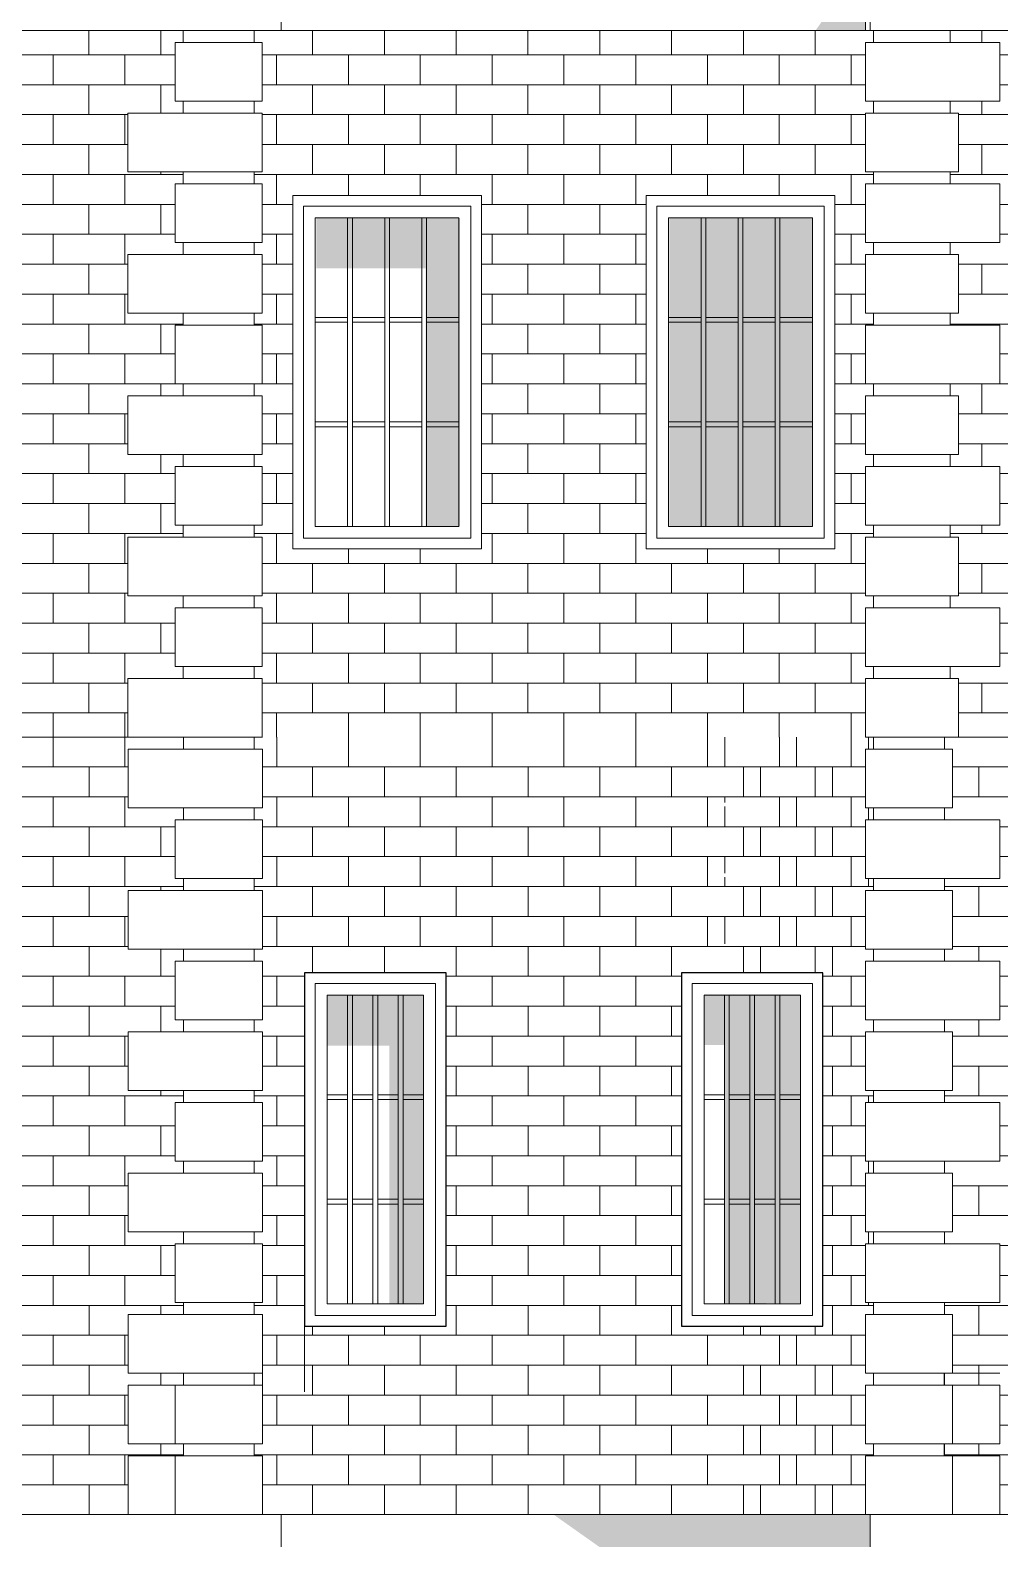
# Model space of a CAD drawing. Header units: feet. Extents: x -10410 to 374725, y -46422 to 88923.
# Drawn here: x 301498 to 305613, y -103 to 6302 of the extents above; entities that cross this region are included whole.
import ezdxf

# ---------------------------------------------------------------- set-up
doc = ezdxf.new("R2010")
doc.units = ezdxf.units.FT
doc.header["$MEASUREMENT"] = 0
for name, color, linetype, lineweight in [('Интерьер - Мебель_Ном._пера__7', 7, 'Continuous', 20), ('Конструктив - Перекрытия_Ном._пера__1', 7, 'Continuous', 20), ('Конструктив - Перекрытия_Ном._пера__120', 7, 'Continuous', 5), ('Конструктив - Стены Несущие_Ном._пера__1', 7, 'Continuous', 20), ('Конструктив - Стены Несущие_Ном._пера__120', 7, 'Continuous', 5)]:
    doc.layers.add(name, color=color, linetype=linetype, lineweight=lineweight)
for name, color, linetype, lineweight, true_color in [('Конструктив - Стены Несущие_Ном._пера__107', 7, 'Continuous', 5, 0xaaaaaa), ('Конструктив - Стены Несущие_Ном._пера__161', 7, 'Continuous', 15, 0x6a6a6a), ('Конструктив - Стены Несущие_Ном._пера__87', 7, 'Continuous', 25, 0x6a6a6a)]:
    doc.layers.add(name, color=color, linetype=linetype, lineweight=lineweight, true_color=true_color)

msp = doc.modelspace()

# ---------------------------------------------------------------- hatches: boundary and pattern name
at = {"layer": 'Конструктив - Перекрытия_Ном._пера__120', "linetype": 'Continuous', "lineweight": 0, "true_color": 0x000000}
for points in [[(304862.2195, 6344.82207), (304830.52551, 6300), (305042.65753, 6300), (305042.65753, 6550), (305062.21953, 6550), (305062.21953, 6599.99998), (304862.2195, 6600.00021)], [(303719.05843, 0.00001), (304143.32249, -300.00001), (304957.48968, -300.00001), (305062.21953, -300.00001), (305062.21953, -0.00001), (304957.48968, -0.00001)]]:
    msp.add_hatch(color=18, dxfattribs=at).paths.add_polyline_path(points)
at = {"layer": 'Конструктив - Стены Несущие_Ном._пера__107', "linetype": 'Continuous'}
h = msp.add_hatch(dxfattribs=at)
h.set_pattern_fill('ЧЕРЕПИЦА_02', color=256, style=0, pattern_type=2)
h.set_pattern_definition([(0, (300680.14, 4800), (0, 127), []), (90, (300680.14, 4800), (-304.8, 0), [127, -127]), (90, (300832.54, 4927), (-304.8, 0), [127, -127])])
h.paths.add_polyline_path([(299212.65754, 4799.99992), (299212.65754, 4449.99998), (299312.65753, 4449.99998), (299312.65753, 4200.00002), (299212.65754, 4200.00002), (299212.65754, 3850.00001), (299312.65753, 3850.00001), (299312.65753, 3599.99999), (299212.65754, 3599.99999), (299212.65754, 3299.99998), (301912.6184, 3299.99998), (301912.6184, 3550.00006), (302147.61838, 3550), (302147.61838, 3599.99999), (302112.61837, 3599.99999), (302112.61837, 3850.00001), (302147.61838, 3850.00001), (302147.61838, 3900.00001), (301912.6184, 3900.00001), (301912.6184, 4150.00003), (302147.61838, 4150.00003), (302147.61838, 4200.00002), (302112.61837, 4200.00002), (302112.61837, 4449.99998), (302147.61838, 4449.99998), (302147.61838, 4499.99997), (301912.6184, 4500.00003), (301912.6184, 4749.99993), (302147.61838, 4749.99999), (302147.61838, 4800.00005), (302112.61837, 4800.00005), (302112.61837, 5050.00001), (302147.61838, 5050.00001), (302147.61838, 5100), (301912.6184, 5099.99994), (301912.6184, 5350.00002), (302147.61838, 5350.00002), (302147.61838, 5400.00001), (302112.61837, 5400.00001), (302112.61837, 5649.99997), (302147.61838, 5649.99997), (302147.61838, 5699.99996), (301912.6184, 5699.99996), (301912.6184, 5949.99999), (302147.61838, 5949.99999), (302147.61838, 5999.99998), (302112.61837, 6000.00004), (302112.61837, 6250), (302147.61838, 6250), (302147.61838, 6299.99999), (299212.65754, 6299.99999), (299212.65754, 6250), (299312.65753, 6250), (299312.65753, 5999.99998), (299212.65754, 5999.99998), (299212.65754, 5649.99997), (299312.65753, 5649.99997), (299312.65753, 5399.99995), (299212.65754, 5399.99995), (299212.65754, 5049.99994), (299312.65753, 5049.99994), (299312.65753, 4799.99992)])
h.paths.add_polyline_path([(300312.65824, 5397.08999), (300312.65824, 4200.00002), (301212.65828, 4200.00002), (301212.65828, 5397.08999), (301412.65825, 5397.08999), (301412.65825, 5899.99999), (300762.65804, 5958.86602), (300112.65827, 5900.00006), (300112.65827, 5397.08999)], flags=0)
h = msp.add_hatch(dxfattribs=at)
h.set_pattern_fill('ЧЕРЕПИЦА_02', color=256, style=0, pattern_type=2)
h.set_pattern_definition([(0, (303762.64, 4800), (0, 127), []), (90, (303762.64, 4800), (-304.8, 0), [127, -127]), (90, (303915.04, 4927), (-304.8, 0), [127, -127])])
h.paths.add_polyline_path([(302447.61837, 3850), (302482.61837, 3850), (302482.61837, 3600), (302447.61837, 3600), (302447.61837, 3550), (302482.61837, 3550), (302482.61837, 3300), (305042.65751, 3300), (305042.65751, 3550), (305077.65755, 3550), (305077.65755, 3600), (305042.65751, 3600), (305042.65751, 3850), (305077.65755, 3850), (305077.65755, 3900), (305042.65751, 3900), (305042.65751, 4150.00001), (305077.65755, 4150.00001), (305077.65755, 4200.00001), (305042.65751, 4200.00001), (305042.65751, 4450.00001), (305077.65755, 4450.00001), (305077.65755, 4500.00001), (305042.65751, 4500.00001), (305042.65751, 4750.00001), (305077.65755, 4750.00001), (305077.65755, 4800.00001), (305042.65751, 4800.00001), (305042.65751, 5050.00001), (305077.65755, 5050.00001), (305077.65755, 5100.00001), (305042.65751, 5100.00001), (305042.65751, 5350.00001), (305077.65755, 5350.00001), (305077.65755, 5400.00001), (305042.65751, 5400.00001), (305042.65751, 5650.00001), (305077.65755, 5650.00001), (305077.65755, 5700.00002), (305042.65751, 5700.00002), (305042.65751, 5950.00002), (305077.65755, 5950.00002), (305077.65755, 6000.00002), (305042.65751, 6000.00002), (305042.65751, 6250.00002), (305077.65755, 6250.00002), (305077.65755, 6300.00002), (302447.61837, 6300.00002), (302447.61837, 6250.00002), (302482.61837, 6250.00002), (302482.61837, 6000.00002), (302447.61837, 6000.00002), (302447.61837, 5950.00002), (302482.61837, 5950.00002), (302482.61837, 5700.00002), (302447.61837, 5700.00002), (302447.61837, 5650.00001), (302482.61837, 5650.00001), (302482.61837, 5400.00001), (302447.61837, 5400.00001), (302447.61837, 5350.00001), (302482.61837, 5350.00001), (302482.61837, 5100.00001), (302447.61837, 5100.00001), (302447.61837, 5050.00001), (302482.61837, 5050.00001), (302482.61837, 4800.00001), (302447.61837, 4800.00001), (302447.61837, 4750.00001), (302482.61837, 4750.00001), (302482.61837, 4500.00001), (302447.61837, 4500.00001), (302447.61837, 4450.00001), (302482.61837, 4450.00001), (302482.61837, 4200.00001), (302447.61837, 4200.00001), (302447.61837, 4150.00001), (302482.61837, 4150.00001), (302482.61837, 3900), (302447.61837, 3900)])
h.paths.add_polyline_path([(302612.61838, 5600.00001), (303412.61838, 5600.00001), (303412.61838, 4100.00001), (302612.61838, 4100.00001)], flags=0)
h.paths.add_polyline_path([(304112.56487, 5600.00001), (304912.56492, 5600.00001), (304912.56492, 4100.00001), (304112.56487, 4100.00001)], flags=0)
h = msp.add_hatch(dxfattribs=at)
h.set_pattern_fill('ЧЕРЕПИЦА_02', color=256, style=0, pattern_type=2)
h.set_pattern_definition([(0, (306907.66, 4800), (0, 127), []), (90, (306907.66, 4800), (-304.8, 0), [127, -127]), (90, (307060.06, 4927), (-304.8, 0), [127, -127])])
h.paths.add_polyline_path([(305402.66423, 3600.00002), (305402.66423, 3550), (305437.66425, 3550), (305437.66425, 3300), (308362.65753, 3300), (308362.65753, 3550), (308412.65754, 3550), (308412.65754, 3900.00004), (308362.65753, 3900.00004), (308362.65753, 4149.99999), (308412.65754, 4149.99999), (308412.65754, 4499.99999), (308362.65753, 4499.99999), (308362.65753, 4749.99999), (308412.65754, 4749.99999), (308412.65754, 5100.00002), (308362.65753, 5100.00002), (308362.65753, 5350.00003), (308412.65754, 5350.00003), (308412.65754, 5699.99997), (308362.65753, 5699.99997), (308362.65753, 5949.99997), (308412.65754, 5949.99997), (308412.65754, 6300.00006), (305402.66423, 6300.00001), (305402.66423, 6249.99999), (305612.65756, 6249.99999), (305612.65756, 5999.99999), (305402.66423, 6000.00004), (305402.66423, 5950.00006), (305437.66425, 5950.00006), (305437.66425, 5699.99997), (305402.66423, 5699.99997), (305402.66423, 5650), (305612.65756, 5650), (305612.65756, 5400), (305402.66423, 5400), (305402.66423, 5349.99998), (305437.66425, 5350.00003), (305437.66425, 5100.00002), (305402.66423, 5100.00002), (305402.66423, 5050.00005), (305612.65756, 5049.99996), (305612.65756, 4799.99996), (305402.66423, 4799.99996), (305402.66423, 4749.99999), (305437.66425, 4749.99999), (305437.66425, 4500.00003), (305402.66423, 4499.99999), (305402.66423, 4450.00001), (305612.65756, 4449.99997), (305612.65756, 4199.99997), (305402.66423, 4200.00001), (305402.66423, 4150.00004), (305437.66425, 4150.00004), (305437.66425, 3899.99995), (305402.66423, 3899.99995), (305402.66423, 3849.99998), (305612.65756, 3850.00006), (305612.65756, 3599.99997)])
h.paths.add_polyline_path([(306338.07619, 5397.08997), (306538.07617, 5397.08997), (306538.07626, 4199.99997), (307438.07618, 4199.99997), (307438.07618, 5397.08997), (307638.07616, 5397.08997), (307638.07616, 5900), (306988.07593, 5958.86605), (306338.07619, 5900.00005)], flags=0)
h = msp.add_hatch(dxfattribs=at)
h.set_pattern_fill('ЧЕРЕПИЦА_02', color=256, style=0, pattern_type=2)
h.set_pattern_definition([(0, (300680.38, 1650), (0, 127), []), (90, (300680.38, 1650), (-304.8, 0), [127, -127]), (90, (300832.78, 1777), (-304.8, 0), [127, -127])])
h.paths.add_polyline_path([(299312.65753, 1500), (299212.65753, 1500), (299212.65753, 1150), (299312.65753, 1150), (299312.65753, 900), (299212.65753, 900), (299212.65753, 550), (299312.65753, 550), (299312.65753, 299.99995), (299212.65753, 299.99995), (299212.65753, 250), (299312.65753, 250), (299312.65753, 0), (301913.09547, 0), (301913.09547, 250), (302148.09547, 250), (302148.09547, 300), (301913.09547, 300), (301913.09547, 550), (302148.09547, 550), (302148.09547, 600), (301913.09547, 600), (301913.09547, 850), (302148.09547, 850), (302148.09547, 900), (302113.09547, 900), (302113.09547, 1150), (302148.09542, 1150), (302148.09542, 1200), (301913.09547, 1200), (301913.09547, 1450), (302148.09547, 1450), (302148.09547, 1500), (302113.09547, 1500), (302113.09547, 1750), (302148.09547, 1750), (302148.09547, 1800), (301913.09547, 1800), (301913.09547, 2050), (302148.09547, 2050), (302148.09547, 2100), (302113.09547, 2100), (302113.09547, 2350), (302148.09547, 2350), (302148.09547, 2400), (301913.09547, 2400), (301913.09547, 2650), (302148.09547, 2650), (302148.09547, 2700), (302113.09547, 2700), (302113.09547, 2950), (302148.09547, 2950), (302148.09547, 3000), (301913.09547, 3000), (301913.09547, 3250), (302148.09542, 3250), (302148.09542, 3300), (299212.65753, 3300), (299212.65753, 2950), (299312.65753, 2950), (299312.65753, 2700), (299212.65753, 2700), (299212.65753, 2350), (299312.65753, 2350), (299312.65753, 2100), (299212.65753, 2100), (299212.65753, 1750), (299312.65753, 1750)])
h.paths.add_polyline_path([(300312.65827, 2097.08994), (300312.65827, 900), (301212.65827, 900), (301212.65827, 2097.08994), (301412.65827, 2097.08994), (301412.65827, 2600), (300762.65802, 2658.86605), (300112.65827, 2600.00005), (300112.65827, 2097.08994)], flags=0)
h = msp.add_hatch(dxfattribs=at)
h.set_pattern_fill('ЧЕРЕПИЦА_02', color=256, style=0, pattern_type=2)
h.set_pattern_definition([(0, (303762.88, 1650), (0, 127), []), (90, (303762.88, 1650), (-304.8, 0), [127, -127]), (90, (303915.28, 1777), (-304.8, 0), [127, -127])])
h.paths.add_polyline_path([(302448.09543, 2650), (302483.09543, 2650), (302483.09543, 2400), (302448.09543, 2400), (302448.09543, 2350), (302483.09543, 2350), (302483.09543, 2100), (302448.09543, 2100), (302448.09543, 2050), (302483.09543, 2050), (302483.09543, 1800), (302448.09543, 1800), (302448.09543, 1750), (302483.09543, 1750), (302483.09543, 1500), (302448.09543, 1500), (302448.09543, 1450), (302483.09543, 1450), (302483.09543, 1200), (302448.09543, 1200), (302448.09543, 1150), (302483.09543, 1150), (302483.09543, 900), (302448.09543, 900), (302448.09543, 850), (302483.09543, 850), (302483.09543, 600), (302448.09543, 600), (302448.09543, 550), (302483.09543, 550), (302483.09543, 300), (302448.09543, 300), (302448.09543, 250), (302483.09543, 250), (302483.09543, 0), (305042.56484, 0), (305042.56484, 250), (305077.56484, 250), (305077.56484, 300), (305042.56484, 300), (305042.56484, 550), (305077.56484, 550), (305077.56484, 600), (305042.65749, 600), (305042.65749, 850), (305077.65749, 850), (305077.65749, 900), (305042.65749, 900), (305042.65749, 1150), (305077.65749, 1150), (305077.65749, 1200), (305042.65749, 1200), (305042.65749, 1450), (305077.65749, 1450), (305077.65749, 1500), (305042.65749, 1500), (305042.65749, 1750), (305077.65749, 1750), (305077.65749, 1800), (305042.65749, 1800), (305042.65749, 2050), (305077.65749, 2050), (305077.65749, 2100), (305042.65749, 2100), (305042.65749, 2350), (305077.65749, 2350), (305077.65749, 2400), (305042.65749, 2400), (305042.65749, 2650), (305077.65749, 2650), (305077.65749, 2700), (305042.65749, 2700), (305042.65749, 2950), (305077.65749, 2950), (305077.65749, 3000), (305042.65749, 3000), (305042.65749, 3250), (305077.65749, 3250), (305077.65749, 3300), (302448.09543, 3300), (302448.09543, 3250), (302483.09543, 3250), (302483.09543, 3000), (302448.09543, 3000), (302448.09543, 2950), (302483.09543, 2950), (302483.09543, 2700), (302448.09543, 2700)])
h.paths.add_polyline_path([(302662.61834, 800), (302662.61834, 2300.00005), (303262.61839, 2300.00005), (303262.61839, 800)], flags=0)
h.paths.add_polyline_path([(304262.56489, 800), (304262.56489, 2300.00005), (304862.56489, 2300.00005), (304862.56489, 800)], flags=0)
h = msp.add_hatch(dxfattribs=at)
h.set_pattern_fill('ЧЕРЕПИЦА_02', color=256, style=0, pattern_type=2)
h.set_pattern_definition([(0, (306895.16, 1650), (0, 127), []), (90, (306895.16, 1650), (-304.8, 0), [127, -127]), (90, (307047.56, 1777), (-304.8, 0), [127, -127])])
h.paths.add_polyline_path([(305377.65755, 2650.00005), (305412.65752, 2650.00005), (305412.65752, 2400.00006), (305377.65755, 2400.00006), (305377.65755, 2350.00001), (305612.65755, 2350.00001), (305612.65755, 2100.00002), (305377.65755, 2100.00002), (305377.65755, 2050.00006), (305412.65752, 2050.00006), (305412.65752, 1799.99998), (305377.65755, 1799.99998), (305377.65755, 1750.00002), (305612.65755, 1749.99993), (305612.65755, 1500.00003), (305377.65755, 1500.00003), (305377.65755, 1449.99997), (305412.65752, 1449.99997), (305412.65752, 1199.99999), (305377.65755, 1199.99999), (305377.65755, 1150.00002), (305612.65755, 1150.00002), (305612.65755, 899.99994), (305377.65755, 900.00003), (305377.65755, 849.99998), (305412.65752, 849.99998), (305412.65752, 599.99999), (305377.65755, 599.99999), (305377.65755, 550.00003), (305612.65755, 550.00003), (305612.65755, 300.00004), (305377.65755, 300.00004), (305377.65755, 249.99999), (305612.56484, 249.99999), (305612.56484, 0), (308312.65756, 0), (308312.65756, 249.99999), (308412.65757, 249.99999), (308412.65757, 300.00004), (308312.65756, 300.00004), (308312.65756, 550.00003), (308412.65757, 550.00003), (308412.65757, 599.99999), (308312.65756, 599.99999), (308312.65756, 849.99998), (308412.65757, 849.99998), (308412.65757, 1199.99999), (308312.65756, 1199.99999), (308312.65756, 1449.99997), (308412.65757, 1449.99997), (308412.65757, 1799.99998), (308312.65756, 1799.99998), (308312.65756, 2050.00006), (308412.65757, 2050.00006), (308412.65757, 2400.00006), (308312.65756, 2400.00006), (308312.65756, 2649.99996), (308412.65757, 2649.99996), (308412.65757, 2999.99996), (308312.65756, 2999.99996), (308312.65756, 3250.00004), (308412.65757, 3250.00004), (308412.65757, 3300), (305377.65755, 3300), (305377.65755, 3250.00004), (305412.65752, 3250.00004), (305412.65752, 2999.99996), (305377.65755, 2999.99996), (305377.65755, 2950), (305612.65755, 2950), (305612.65755, 2699.99992), (305377.65755, 2700.00001)])
h.paths.add_polyline_path([(306612.07617, 2097.08997), (306612.07617, 899.99994), (307512.0762, 899.99994), (307512.0762, 2097.08997), (307712.07623, 2097.08997), (307712.07623, 2600), (307062.07592, 2658.86605), (306412.07614, 2600), (306412.07614, 2097.08997)], flags=0)
at = {"layer": 'Конструктив - Стены Несущие_Ном._пера__120', "linetype": 'Continuous', "lineweight": 0, "true_color": 0x000000}
for points in [[(302911.55897, 5505), (303321.55896, 5505), (303321.55896, 5290.23266), (303321.55896, 4194.99998), (303176.55893, 4194.99998), (303176.55893, 5290.23266), (302911.55897, 5290.23266), (302711.55897, 5290.23266), (302711.55897, 5505)], [(304410.59374, 5505), (304820.59374, 5505), (304820.59374, 5290.23266), (304820.59374, 4194.99998), (304675.5937, 4194.99998), (304210.59375, 4194.99998), (304210.59375, 5290.23266), (304210.59375, 5505)], [(302757.61837, 1990.23266), (302757.61837, 2205), (303167.61837, 2205), (303167.61837, 1990.23266), (303167.61837, 894.99998), (303022.61833, 894.99998), (303022.61833, 1990.23266)], [(304357.56488, 2208.10068), (304767.56488, 2208.10068), (304767.56488, 1993.33334), (304767.56488, 898.10066), (304622.56484, 898.10066), (304622.56484, 895), (304445.06487, 895), (304445.06487, 1993.33334), (304357.56488, 1993.33334)]]:
    msp.add_hatch(color=18, dxfattribs=at).paths.add_polyline_path(points)
at = {"layer": 'Конструктив - Стены Несущие_Ном._пера__161', "linetype": 'Continuous'}
h = msp.add_hatch(dxfattribs=at)
h.set_pattern_fill('ЧЕРЕПИЦА_02', color=256, style=0, pattern_type=2)
h.set_pattern_definition([(0, (303762.64, 4800), (0, 127), []), (90, (303762.64, 4800), (-304.8, 0), [127, -127]), (90, (303915.04, 4927), (-304.8, 0), [127, -127])])
h.paths.add_polyline_path([(302447.61839, 6300.00001), (302447.61839, 6250.00001), (302482.61839, 6250.00005), (302482.61839, 6087.86796), (304680.52571, 6087.86823), (304422.65753, 5723.18768), (304442.21957, 5723.18759), (304412.21948, 5680.76108), (304412.21948, 5600.00009), (304912.56491, 5600), (304912.56491, 4099.99999), (304422.65753, 4100.00003), (304422.65753, 3923.18766), (304458.01296, 3923.18766), (304422.65744, 3873.18766), (304422.65744, 3623.18761), (304458.01292, 3623.18761), (304422.65753, 3573.1877), (304422.65753, 3323.18765), (304458.01292, 3323.18765), (304441.61683, 3300.00007), (305042.65758, 3299.99998), (305042.65758, 3549.99998), (305077.65753, 3549.99998), (305077.65753, 3599.99998), (305042.65758, 3599.99998), (305042.65758, 3849.99998), (305077.65753, 3849.99998), (305077.65753, 3899.99998), (305042.65758, 3899.99998), (305042.65758, 4149.99999), (305077.65753, 4149.99999), (305077.65753, 4199.99999), (305042.65758, 4199.99999), (305042.65758, 4449.99999), (305077.65753, 4449.99999), (305077.65753, 4499.99999), (305042.65758, 4499.99999), (305042.65758, 4749.99999), (305077.65753, 4749.99999), (305077.65753, 4799.99999), (305042.65758, 4799.99999), (305042.65758, 5050), (305077.65753, 5050), (305077.65753, 5100), (305042.65758, 5100), (305042.65758, 5350), (305077.65753, 5350), (305077.65753, 5400), (305042.65758, 5400), (305042.65758, 5650), (305077.65753, 5650), (305077.65753, 5700), (305042.65758, 5700), (305042.65758, 5950), (305077.65753, 5950), (305077.65753, 6000), (305042.65758, 6000), (305042.65758, 6250.00001), (305077.65753, 6250.00001), (305077.65753, 6300.00001)])
h = msp.add_hatch(dxfattribs=at)
h.set_pattern_fill('ЧЕРЕПИЦА_02', color=256, style=0, pattern_type=2)
h.set_pattern_definition([(0, (304750.16, 1650), (0, 127), []), (90, (304750.16, 1650), (-304.8, 0), [127, -127]), (90, (304902.56, 1777), (-304.8, 0), [127, -127])])
h.paths.add_polyline_path([(304422.65753, 3023.1877), (304458.01291, 3023.1877), (304422.65753, 2973.18765), (304422.65753, 2723.18769), (304458.01291, 2723.18764), (304422.65753, 2673.18758), (304422.65753, 2423.18762), (304472.65754, 2423.18762), (304472.65754, 2300.00002), (304862.56476, 2299.99992), (304862.56476, 799.99994), (304472.65754, 799.99994), (304472.65754, 693.89839), (304508.01292, 693.89829), (304472.65754, 643.89829), (304472.65749, 393.89833), (304508.01287, 393.89833), (304472.65754, 343.89828), (304472.65749, 93.89821), (304508.01287, 93.89831), (304472.65754, 43.89831), (304472.65749, 0), (305042.56487, 0), (305042.56487, 249.99996), (305077.56487, 250.00001), (305077.56487, 299.99997), (305042.56487, 299.99997), (305042.56487, 549.99998), (305077.56487, 549.99998), (305077.56487, 599.99998), (305042.65751, 599.99998), (305042.65751, 849.99999), (305077.65752, 849.99999), (305077.65752, 900), (305042.65751, 900), (305042.65751, 1150.00001), (305077.65752, 1150.00001), (305077.65752, 1200.00001), (305042.65751, 1200.00001), (305042.65751, 1450.00002), (305077.65752, 1450.00002), (305077.65752, 1499.99998), (305042.65751, 1499.99998), (305042.65751, 1749.99999), (305077.65752, 1749.99999), (305077.65752, 1799.99999), (305042.65751, 1799.99999), (305042.65751, 2050), (305077.65752, 2050), (305077.65752, 2100.00001), (305042.65751, 2100.00001), (305042.65751, 2350.00002), (305077.65752, 2350.00002), (305077.65752, 2400.00002), (305042.65751, 2400.00002), (305042.65751, 2650.00003), (305077.65752, 2650.00003), (305077.65752, 2699.99999), (305042.65751, 2699.99999), (305042.65751, 2950), (305077.65752, 2950), (305077.65752, 3000), (305042.65751, 3000), (305042.65751, 3249.99997), (305077.65752, 3249.99997), (305077.65752, 3299.99997), (304441.61682, 3300.00017), (304422.65753, 3273.18766)])

# ---------------------------------------------------------------- linework, layer by layer
at = {"layer": 'Интерьер - Мебель_Ном._пера__7', "linetype": 'Continuous'}
for p, q in [((305042.65753, 6300), (305042.65753, 6550)), ((302147.61837, 6250), (302147.61837, 6300)), ((302447.61837, 6250), (302447.61837, 6300)), ((305042.65753, 6300), (305062.21953, 6300)), ((305077.65753, 6250), (305077.65753, 6300)), ((305402.66425, 6250), (305402.66425, 6300)), ((302112.61837, 6250), (302482.61837, 6250)), ((302112.61837, 6000), (302112.61837, 6250)), ((302482.61837, 6000), (302482.61837, 6250)), ((305042.65753, 6250), (305612.65753, 6250)), ((305042.65753, 6000), (305042.65753, 6250)), ((305612.65753, 6000), (305612.65753, 6250)), ((302112.61837, 6000), (302482.61837, 6000)), ((302147.61837, 5950), (302147.61837, 6000)), ((302447.61837, 5950), (302447.61837, 6000)), ((305042.65753, 6000), (305612.65753, 6000)), ((305077.65753, 5950), (305077.65753, 6000)), ((305402.66425, 5950), (305402.66425, 6000)), ((301912.61837, 5950), (302482.61837, 5950)), ((301912.61837, 5700), (301912.61837, 5950)), ((302482.61837, 5700), (302482.61837, 5950)), ((305042.65753, 5950), (305437.66425, 5950)), ((305042.65753, 5700), (305042.65753, 5950)), ((305437.66425, 5700), (305437.66425, 5950)), ((301912.61837, 5700), (302482.61837, 5700)), ((302112.61837, 5650), (302482.61837, 5650)), ((302112.61837, 5400), (302112.61837, 5650)), ((302147.61837, 5650), (302147.61837, 5700)), ((302447.61837, 5650), (302447.61837, 5700)), ((302482.61837, 5400), (302482.61837, 5650)), ((305042.65753, 5700), (305437.66425, 5700)), ((305042.65753, 5650), (305612.65753, 5650)), ((305042.65753, 5400), (305042.65753, 5650)), ((305077.65753, 5650), (305077.65753, 5700)), ((305402.66425, 5650), (305402.66425, 5700)), ((305612.65753, 5400), (305612.65753, 5650)), ((302112.61837, 5400), (302482.61837, 5400)), ((302147.61837, 5350), (302147.61837, 5400)), ((302447.61837, 5350), (302447.61837, 5400)), ((305042.65753, 5400), (305612.65753, 5400)), ((305077.65753, 5350), (305077.65753, 5400)), ((305402.66425, 5350), (305402.66425, 5400)), ((301912.61837, 5350), (302482.61837, 5350)), ((301912.61837, 5100), (301912.61837, 5350)), ((302482.61837, 5100), (302482.61837, 5350)), ((305042.65753, 5350), (305437.66425, 5350)), ((305042.65753, 5100), (305042.65753, 5350)), ((305437.66425, 5100), (305437.66425, 5350)), ((301912.61837, 5100), (302482.61837, 5100)), ((302147.61837, 5050), (302147.61837, 5100)), ((302447.61837, 5050), (302447.61837, 5100)), ((305042.65753, 5100), (305437.66425, 5100)), ((305077.65753, 5050), (305077.65753, 5100)), ((305402.66425, 5050), (305402.66425, 5100)), ((302112.61837, 5050), (302482.61837, 5050)), ((302112.61837, 4800), (302112.61837, 5050)), ((302482.61837, 4800), (302482.61837, 5050)), ((305042.65753, 5050), (305612.65753, 5050)), ((305042.65753, 4800), (305042.65753, 5050)), ((305612.65753, 4800), (305612.65753, 5050)), ((301912.61837, 4750), (302482.61837, 4750)), ((301912.61837, 4500), (301912.61837, 4750)), ((302112.61837, 4800), (302482.61837, 4800)), ((302147.61837, 4750), (302147.61837, 4800)), ((302447.61837, 4750), (302447.61837, 4800)), ((302482.61837, 4500), (302482.61837, 4750)), ((305042.65753, 4800), (305612.65753, 4800)), ((305042.65753, 4750), (305437.66425, 4750)), ((305042.65753, 4500), (305042.65753, 4750)), ((305077.65753, 4750), (305077.65753, 4800)), ((305402.66425, 4750), (305402.66425, 4800)), ((305437.66425, 4500), (305437.66425, 4750)), ((301912.61837, 4500), (302482.61837, 4500)), ((302147.61837, 4450), (302147.61837, 4500)), ((302447.61837, 4450), (302447.61837, 4500)), ((305042.65753, 4500), (305437.66425, 4500)), ((305077.65753, 4450), (305077.65753, 4500)), ((305402.66425, 4450), (305402.66425, 4500)), ((302112.61837, 4450), (302482.61837, 4450)), ((302112.61837, 4200), (302112.61837, 4450)), ((302482.61837, 4200), (302482.61837, 4450)), ((305042.65753, 4450), (305612.65753, 4450)), ((305042.65753, 4200), (305042.65753, 4450)), ((305612.65753, 4200), (305612.65753, 4450)), ((302112.61837, 4200), (302482.61837, 4200)), ((302147.61837, 4150), (302147.61837, 4200)), ((302447.61837, 4150), (302447.61837, 4200)), ((305042.65753, 4200), (305612.65753, 4200)), ((305077.65753, 4150), (305077.65753, 4200)), ((305402.66425, 4150), (305402.66425, 4200)), ((301912.61837, 4150), (302482.61837, 4150)), ((301912.61837, 3900), (301912.61837, 4150)), ((302482.61837, 3900), (302482.61837, 4150)), ((305042.65753, 4150), (305437.66425, 4150)), ((305042.65753, 3900), (305042.65753, 4150)), ((305437.66425, 3900), (305437.66425, 4150)), ((301912.61837, 3900), (302482.61837, 3900)), ((302112.61837, 3850), (302482.61837, 3850)), ((302112.61837, 3600), (302112.61837, 3850)), ((302147.61837, 3850), (302147.61837, 3900)), ((302447.61837, 3850), (302447.61837, 3900)), ((302482.61837, 3600), (302482.61837, 3850)), ((305042.65753, 3900), (305437.66425, 3900)), ((305042.65753, 3850), (305612.65753, 3850)), ((305042.65753, 3600), (305042.65753, 3850)), ((305077.65753, 3850), (305077.65753, 3900)), ((305402.66425, 3850), (305402.66425, 3900)), ((305612.65753, 3600), (305612.65753, 3850)), ((302112.61837, 3600), (302482.61837, 3600)), ((302147.61837, 3550), (302147.61837, 3600)), ((302447.61837, 3550), (302447.61837, 3600)), ((305042.65753, 3600), (305612.65753, 3600)), ((305077.65753, 3550), (305077.65753, 3600)), ((305402.66425, 3550), (305402.66425, 3600)), ((301912.61837, 3550), (302482.61837, 3550)), ((301912.61837, 3300), (301912.61837, 3550)), ((302482.61837, 3300), (302482.61837, 3550)), ((305042.65753, 3550), (305437.66425, 3550)), ((305042.65753, 3300), (305042.65753, 3550)), ((305437.66425, 3300), (305437.66425, 3550)), ((301912.61837, 3300), (302482.61837, 3300)), ((302148.09543, 3250), (302148.09543, 3300)), ((302448.09543, 3250), (302448.09543, 3300)), ((302482.61837, 3300), (302483.09543, 3300)), ((305042.65753, 3300), (305437.66425, 3300)), ((305077.65753, 3250), (305077.65753, 3300)), ((305377.65753, 3250), (305377.65753, 3300)), ((305437.66425, 3300), (305612.65753, 3300)), ((301913.09543, 3250), (302483.09543, 3250)), ((301913.09543, 3000), (301913.09543, 3250)), ((302483.09543, 3000), (302483.09543, 3250)), ((305042.65753, 3250), (305412.65753, 3250)), ((305042.65753, 3000), (305042.65753, 3250)), ((305412.65753, 3000), (305412.65753, 3250)), ((301913.09543, 3000), (302483.09543, 3000)), ((302113.09543, 2950), (302483.09543, 2950)), ((302113.09543, 2700), (302113.09543, 2950)), ((302148.09543, 2950), (302148.09543, 3000)), ((302448.09543, 2950), (302448.09543, 3000)), ((302483.09543, 2700), (302483.09543, 2950)), ((305042.65753, 3000), (305412.65753, 3000)), ((305042.65753, 2950), (305612.65753, 2950)), ((305042.65753, 2700), (305042.65753, 2950)), ((305077.65753, 2950), (305077.65753, 3000)), ((305377.65753, 2950), (305377.65753, 3000)), ((305612.65753, 2700), (305612.65753, 2950)), ((302113.09543, 2700), (302483.09543, 2700)), ((302148.09543, 2650), (302148.09543, 2700)), ((302448.09543, 2650), (302448.09543, 2700)), ((305042.65753, 2700), (305612.65753, 2700)), ((305077.65753, 2650), (305077.65753, 2700)), ((305377.65753, 2650), (305377.65753, 2700)), ((301913.09543, 2650), (302483.09543, 2650)), ((301913.09543, 2400), (301913.09543, 2650)), ((302483.09543, 2400), (302483.09543, 2650)), ((305042.65753, 2650), (305412.65753, 2650)), ((305042.65753, 2400), (305042.65753, 2650)), ((305412.65753, 2400), (305412.65753, 2650)), ((301913.09543, 2400), (302483.09543, 2400)), ((302148.09543, 2350), (302148.09543, 2400)), ((302448.09543, 2350), (302448.09543, 2400)), ((305042.65753, 2400), (305412.65753, 2400)), ((305077.65753, 2350), (305077.65753, 2400)), ((305377.65753, 2350), (305377.65753, 2400)), ((302113.09543, 2350), (302483.09543, 2350)), ((302113.09543, 2100), (302113.09543, 2350)), ((302483.09543, 2100), (302483.09543, 2350)), ((305042.65753, 2350), (305612.65753, 2350)), ((305042.65753, 2100), (305042.65753, 2350)), ((305612.65753, 2100), (305612.65753, 2350)), ((301913.09543, 2050), (302483.09543, 2050)), ((301913.09543, 1800), (301913.09543, 2050)), ((302113.09543, 2100), (302483.09543, 2100)), ((302148.09543, 2050), (302148.09543, 2100)), ((302448.09543, 2050), (302448.09543, 2100)), ((302483.09543, 1800), (302483.09543, 2050)), ((305042.65753, 2100), (305612.65753, 2100)), ((305042.65753, 2050), (305412.65753, 2050)), ((305042.65753, 1800), (305042.65753, 2050)), ((305077.65753, 2050), (305077.65753, 2100)), ((305377.65753, 2050), (305377.65753, 2100)), ((305412.65753, 1800), (305412.65753, 2050)), ((301913.09543, 1800), (302483.09543, 1800)), ((302148.09543, 1750), (302148.09543, 1800)), ((302448.09543, 1750), (302448.09543, 1800)), ((305042.65753, 1800), (305412.65753, 1800)), ((305077.65753, 1750), (305077.65753, 1800)), ((305377.65753, 1750), (305377.65753, 1800)), ((302113.09543, 1750), (302483.09543, 1750)), ((302113.09543, 1500), (302113.09543, 1750)), ((302483.09543, 1500), (302483.09543, 1750)), ((305042.65753, 1750), (305612.65753, 1750)), ((305042.65753, 1500), (305042.65753, 1750)), ((305612.65753, 1500), (305612.65753, 1750)), ((302113.09543, 1500), (302483.09543, 1500)), ((302148.09543, 1450), (302148.09543, 1500)), ((302448.09543, 1450), (302448.09543, 1500)), ((305042.65753, 1500), (305612.65753, 1500)), ((305077.65753, 1450), (305077.65753, 1500)), ((305377.65753, 1450), (305377.65753, 1500)), ((301913.09543, 1450), (302483.09543, 1450)), ((301913.09543, 1200), (301913.09543, 1450)), ((302483.09543, 1200), (302483.09543, 1450)), ((305042.65753, 1450), (305412.65753, 1450)), ((305042.65753, 1200), (305042.65753, 1450)), ((305412.65753, 1200), (305412.65753, 1450)), ((301913.09543, 1200), (302483.09543, 1200)), ((302148.09543, 1150), (302148.09543, 1200)), ((302448.09543, 1150), (302448.09543, 1200)), ((305042.65753, 1200), (305412.65753, 1200)), ((305077.65753, 1150), (305077.65753, 1200)), ((305377.65753, 1150), (305377.65753, 1200)), ((302113.09543, 1150), (302483.09543, 1150)), ((302113.09543, 900), (302113.09543, 1150)), ((302483.09543, 900), (302483.09543, 1150)), ((305042.65753, 1150), (305612.65753, 1150)), ((305042.65753, 900), (305042.65753, 1150)), ((305612.65753, 900), (305612.65753, 1150)), ((302113.09543, 900), (302483.09543, 900)), ((302148.09543, 850), (302148.09543, 900)), ((302448.09543, 850), (302448.09543, 900)), ((305042.65753, 900), (305612.65753, 900)), ((305077.65753, 850), (305077.65753, 900)), ((305377.65753, 850), (305377.65753, 900)), ((301913.09543, 850), (302483.09543, 850)), ((301913.09543, 600), (301913.09543, 850)), ((302483.09543, 600), (302483.09543, 850)), ((305042.65753, 850), (305412.65753, 850)), ((305042.65753, 600), (305042.65753, 850)), ((305412.65753, 600), (305412.65753, 850)), ((301913.09543, 600), (302483.09543, 600)), ((302148.09543, 550), (302148.09543, 600)), ((302448.09543, 550), (302448.09543, 600)), ((305042.56488, 600), (305612.56488, 600)), ((305077.56488, 550), (305077.56488, 600)), ((305077.65753, 550), (305077.65753, 600)), ((305377.56488, 550), (305377.56488, 600)), ((305377.65753, 550), (305377.65753, 600)), ((301913.09543, 550), (302483.09543, 550)), ((301913.09543, 300), (301913.09543, 550)), ((302113.09543, 300), (302113.09543, 550)), ((302483.09543, 300), (302483.09543, 550)), ((305042.56488, 550), (305042.65753, 550)), ((305042.56488, 300), (305042.56488, 550)), ((305042.65753, 550), (305612.65753, 550)), ((305042.65753, 300), (305042.65753, 550)), ((305412.56488, 300), (305412.56488, 550)), ((305612.65753, 300), (305612.65753, 550)), ((301913.09543, 300), (302483.09543, 300)), ((302148.09543, 250), (302148.09543, 300)), ((302448.09543, 250), (302448.09543, 300)), ((305042.56488, 300), (305042.65753, 300)), ((305042.65753, 300), (305612.65753, 300)), ((305077.56488, 250), (305077.56488, 300)), ((305077.65753, 250), (305077.65753, 300)), ((305377.56488, 250), (305377.56488, 300)), ((305377.65753, 250), (305377.65753, 300)), ((301913.09543, 250), (302483.09543, 250)), ((301913.09543, 0), (301913.09543, 250)), ((302113.09543, 0), (302113.09543, 250)), ((302483.09543, 0), (302483.09543, 250)), ((305042.56488, 250), (305612.56488, 250)), ((305042.56488, 0), (305042.56488, 250)), ((305042.65753, 0), (305042.65753, 250)), ((305412.65753, 0), (305412.65753, 250)), ((305612.56488, 0), (305612.56488, 250))]:
    msp.add_line(p, q, dxfattribs=at)
at = {"layer": 'Конструктив - Перекрытия_Ном._пера__1', "linetype": 'Continuous'}
for p, q in [((302483.09543, 800), (302483.09543, 520.86152)), ((302662.61837, 800), (302662.61837, 520.86152)), ((302562.61824, 0), (298662.65754, 0)), ((304957.4897, 0), (302562.61824, 0)), ((302562.61824, 0), (302562.61824, -300)), ((305062.21953, 0), (304957.4897, 0)), ((308962.65736, 0), (305062.21953, 0)), ((305062.21953, 0), (305062.21953, -300))]:
    msp.add_line(p, q, dxfattribs=at)
at = {"layer": 'Конструктив - Перекрытия_Ном._пера__120', "linetype": 'Continuous'}
for p, q in [((302562.61824, 6600), (302562.61824, 6300)), ((305062.21953, 6600), (305062.21953, 6300)), ((302562.61824, 6300), (298662.65754, 6300)), ((305042.65753, 6300), (302562.61824, 6300)), ((308962.65736, 6300), (305062.21953, 6300))]:
    msp.add_line(p, q, dxfattribs=at)
at = {"layer": 'Конструктив - Стены Несущие_Ном._пера__1', "linetype": 'Continuous'}
for p, q in [((303412.61837, 5600), (302612.61837, 5600)), ((302612.61837, 5600), (302612.61837, 4100)), ((303412.61837, 4100), (303412.61837, 5600)), ((304112.56488, 5600), (304112.56488, 4100)), ((304912.56488, 5600), (304112.56488, 5600)), ((304912.56488, 4100), (304912.56488, 5600)), ((302612.61837, 4100), (303412.61837, 4100)), ((304112.56488, 4100), (304912.56488, 4100)), ((301912.61837, 3300), (299312.65753, 3300)), ((308362.65753, 3300), (305612.65753, 3300))]:
    msp.add_line(p, q, dxfattribs=at)
at = {"layer": 'Конструктив - Стены Несущие_Ном._пера__120', "linetype": 'Continuous'}
for p, q in [((302657.61837, 5555), (302657.61837, 5505)), ((303367.61837, 5555), (302657.61837, 5555)), ((303367.61837, 5505), (303367.61837, 5555)), ((304157.56488, 5555), (304157.56488, 5505)), ((304867.56488, 5555), (304157.56488, 5555)), ((304867.56488, 5505), (304867.56488, 5555)), ((302657.61837, 5505), (302657.61837, 4195)), ((302707.61837, 4195), (302707.61837, 5505)), ((302707.61837, 5505), (303317.61837, 5505)), ((302845.11837, 5505), (302845.11837, 5081.66667)), ((302865.11837, 5081.66667), (302865.11837, 5505)), ((303002.61837, 5505), (303002.61837, 5081.66667)), ((303022.61837, 5081.66667), (303022.61837, 5505)), ((303160.11837, 5505), (303160.11837, 5081.66667)), ((303180.11837, 5081.66667), (303180.11837, 5505)), ((303317.61837, 5505), (303317.61837, 4195)), ((303367.61837, 4195), (303367.61837, 5505)), ((304157.56488, 5505), (304157.56488, 4195)), ((304207.56488, 4195), (304207.56488, 5505)), ((304207.56488, 5505), (304817.56488, 5505)), ((304345.06488, 5505), (304345.06488, 5081.66667)), ((304365.06488, 5081.66667), (304365.06488, 5505)), ((304502.56488, 5505), (304502.56488, 5081.66667)), ((304522.56488, 5081.66667), (304522.56488, 5505)), ((304660.06488, 5505), (304660.06488, 5081.66667)), ((304680.06488, 5081.66667), (304680.06488, 5505)), ((304817.56488, 5505), (304817.56488, 4195)), ((304867.56488, 4195), (304867.56488, 5505)), ((302845.11837, 5081.66667), (302707.61837, 5081.66667)), ((302707.61837, 5061.66667), (302845.11837, 5061.66667)), ((302845.11837, 5061.66667), (302845.11837, 5081.66667)), ((302845.11837, 5061.66667), (302845.11837, 4638.33333)), ((303002.61837, 5081.66667), (302865.11837, 5081.66667)), ((302865.11837, 5081.66667), (302865.11837, 5061.66667)), ((302865.11837, 4638.33333), (302865.11837, 5061.66667)), ((302865.11837, 5061.66667), (303002.61837, 5061.66667)), ((303002.61837, 5061.66667), (303002.61837, 5081.66667)), ((303002.61837, 5061.66667), (303002.61837, 4638.33333)), ((303160.11837, 5081.66667), (303022.61837, 5081.66667)), ((303022.61837, 5081.66667), (303022.61837, 5061.66667)), ((303022.61837, 4638.33333), (303022.61837, 5061.66667)), ((303022.61837, 5061.66667), (303160.11837, 5061.66667)), ((303160.11837, 5061.66667), (303160.11837, 5081.66667)), ((303160.11837, 5061.66667), (303160.11837, 4638.33333)), ((303317.61837, 5081.66667), (303180.11837, 5081.66667)), ((303180.11837, 5081.66667), (303180.11837, 5061.66667)), ((303180.11837, 4638.33333), (303180.11837, 5061.66667)), ((303180.11837, 5061.66667), (303317.61837, 5061.66667)), ((304345.06488, 5081.66667), (304207.56488, 5081.66667)), ((304207.56488, 5061.66667), (304345.06488, 5061.66667)), ((304345.06488, 5061.66667), (304345.06488, 5081.66667)), ((304345.06488, 5061.66667), (304345.06488, 4638.33333)), ((304502.56488, 5081.66667), (304365.06488, 5081.66667)), ((304365.06488, 5081.66667), (304365.06488, 5061.66667)), ((304365.06488, 4638.33333), (304365.06488, 5061.66667)), ((304365.06488, 5061.66667), (304502.56488, 5061.66667)), ((304502.56488, 5061.66667), (304502.56488, 5081.66667)), ((304502.56488, 5061.66667), (304502.56488, 4638.33333)), ((304660.06488, 5081.66667), (304522.56488, 5081.66667)), ((304522.56488, 5081.66667), (304522.56488, 5061.66667)), ((304522.56488, 4638.33333), (304522.56488, 5061.66667)), ((304522.56488, 5061.66667), (304660.06488, 5061.66667)), ((304660.06488, 5061.66667), (304660.06488, 5081.66667)), ((304660.06488, 5061.66667), (304660.06488, 4638.33333)), ((304817.56488, 5081.66667), (304680.06488, 5081.66667)), ((304680.06488, 5081.66667), (304680.06488, 5061.66667)), ((304680.06488, 4638.33333), (304680.06488, 5061.66667)), ((304680.06488, 5061.66667), (304817.56488, 5061.66667)), ((302845.11837, 4638.33333), (302707.61837, 4638.33333)), ((302707.61837, 4618.33333), (302845.11837, 4618.33333)), ((302845.11837, 4618.33333), (302845.11837, 4638.33333)), ((302845.11837, 4618.33333), (302845.11837, 4195)), ((303002.61837, 4638.33333), (302865.11837, 4638.33333)), ((302865.11837, 4638.33333), (302865.11837, 4618.33333)), ((302865.11837, 4195), (302865.11837, 4618.33333)), ((302865.11837, 4618.33333), (303002.61837, 4618.33333)), ((303002.61837, 4618.33333), (303002.61837, 4638.33333)), ((303002.61837, 4618.33333), (303002.61837, 4195)), ((303160.11837, 4638.33333), (303022.61837, 4638.33333)), ((303022.61837, 4638.33333), (303022.61837, 4618.33333)), ((303022.61837, 4195), (303022.61837, 4618.33333)), ((303022.61837, 4618.33333), (303160.11837, 4618.33333)), ((303160.11837, 4618.33333), (303160.11837, 4638.33333)), ((303160.11837, 4618.33333), (303160.11837, 4195)), ((303317.61837, 4638.33333), (303180.11837, 4638.33333)), ((303180.11837, 4638.33333), (303180.11837, 4618.33333)), ((303180.11837, 4195), (303180.11837, 4618.33333)), ((303180.11837, 4618.33333), (303317.61837, 4618.33333)), ((304345.06488, 4638.33333), (304207.56488, 4638.33333)), ((304207.56488, 4618.33333), (304345.06488, 4618.33333)), ((304345.06488, 4618.33333), (304345.06488, 4638.33333)), ((304345.06488, 4618.33333), (304345.06488, 4195)), ((304502.56488, 4638.33333), (304365.06488, 4638.33333)), ((304365.06488, 4638.33333), (304365.06488, 4618.33333)), ((304365.06488, 4195), (304365.06488, 4618.33333)), ((304365.06488, 4618.33333), (304502.56488, 4618.33333)), ((304502.56488, 4618.33333), (304502.56488, 4638.33333)), ((304502.56488, 4618.33333), (304502.56488, 4195)), ((304660.06488, 4638.33333), (304522.56488, 4638.33333)), ((304522.56488, 4638.33333), (304522.56488, 4618.33333)), ((304522.56488, 4195), (304522.56488, 4618.33333)), ((304522.56488, 4618.33333), (304660.06488, 4618.33333)), ((304660.06488, 4618.33333), (304660.06488, 4638.33333)), ((304660.06488, 4618.33333), (304660.06488, 4195)), ((304817.56488, 4638.33333), (304680.06488, 4638.33333)), ((304680.06488, 4638.33333), (304680.06488, 4618.33333)), ((304680.06488, 4195), (304680.06488, 4618.33333)), ((304680.06488, 4618.33333), (304817.56488, 4618.33333)), ((302657.61837, 4195), (302657.61837, 4145)), ((303317.61837, 4195), (302707.61837, 4195)), ((303367.61837, 4145), (303367.61837, 4195)), ((304157.56488, 4195), (304157.56488, 4145)), ((304817.56488, 4195), (304207.56488, 4195)), ((304867.56488, 4145), (304867.56488, 4195)), ((302657.61837, 4145), (303367.61837, 4145)), ((304157.56488, 4145), (304867.56488, 4145)), ((302707.61837, 2255), (302707.61837, 2205)), ((303217.61837, 2255), (302707.61837, 2255)), ((303217.61837, 2205), (303217.61837, 2255)), ((304307.56488, 2255), (304307.56488, 2205)), ((304817.56488, 2255), (304307.56488, 2255)), ((304817.56488, 2205), (304817.56488, 2255)), ((302707.61837, 2205), (302707.61837, 895)), ((302757.61837, 895), (302757.61837, 2205)), ((302757.61837, 2205), (303167.61837, 2205)), ((302845.11837, 2205), (302845.11837, 1781.66667)), ((302865.11837, 1781.66667), (302865.11837, 2205)), ((302952.61837, 2205), (302952.61837, 1781.66667)), ((302972.61837, 1781.66667), (302972.61837, 2205)), ((303060.11837, 2205), (303060.11837, 1781.66667)), ((303080.11837, 1781.66667), (303080.11837, 2205)), ((303167.61837, 2205), (303167.61837, 895)), ((303217.61837, 895), (303217.61837, 2205)), ((304307.56488, 2205), (304307.56488, 895)), ((304357.56488, 895), (304357.56488, 2205)), ((304357.56488, 2205), (304767.56488, 2205)), ((304445.06488, 2205), (304445.06488, 1781.66667)), ((304465.06488, 1781.66667), (304465.06488, 2205)), ((304552.56488, 2205), (304552.56488, 1781.66667)), ((304572.56488, 1781.66667), (304572.56488, 2205)), ((304660.06488, 2205), (304660.06488, 1781.66667)), ((304680.06488, 1781.66667), (304680.06488, 2205)), ((304767.56488, 2205), (304767.56488, 895)), ((304817.56488, 895), (304817.56488, 2205)), ((302845.11837, 1781.66667), (302757.61837, 1781.66667)), ((302757.61837, 1761.66667), (302845.11837, 1761.66667)), ((302845.11837, 1761.66667), (302845.11837, 1781.66667)), ((302845.11837, 1761.66667), (302845.11837, 1338.33333)), ((302952.61837, 1781.66667), (302865.11837, 1781.66667)), ((302865.11837, 1781.66667), (302865.11837, 1761.66667)), ((302865.11837, 1338.33333), (302865.11837, 1761.66667)), ((302865.11837, 1761.66667), (302952.61837, 1761.66667)), ((302952.61837, 1761.66667), (302952.61837, 1781.66667)), ((302952.61837, 1761.66667), (302952.61837, 1338.33333)), ((303060.11837, 1781.66667), (302972.61837, 1781.66667)), ((302972.61837, 1781.66667), (302972.61837, 1761.66667)), ((302972.61837, 1338.33333), (302972.61837, 1761.66667)), ((302972.61837, 1761.66667), (303060.11837, 1761.66667)), ((303060.11837, 1761.66667), (303060.11837, 1781.66667)), ((303060.11837, 1761.66667), (303060.11837, 1338.33333)), ((303167.61837, 1781.66667), (303080.11837, 1781.66667)), ((303080.11837, 1781.66667), (303080.11837, 1761.66667)), ((303080.11837, 1338.33333), (303080.11837, 1761.66667)), ((303080.11837, 1761.66667), (303167.61837, 1761.66667)), ((304445.06488, 1781.66667), (304357.56488, 1781.66667)), ((304357.56488, 1761.66667), (304445.06488, 1761.66667)), ((304445.06488, 1761.66667), (304445.06488, 1781.66667)), ((304445.06488, 1761.66667), (304445.06488, 1338.33333)), ((304552.56488, 1781.66667), (304465.06488, 1781.66667)), ((304465.06488, 1781.66667), (304465.06488, 1761.66667)), ((304465.06488, 1338.33333), (304465.06488, 1761.66667)), ((304465.06488, 1761.66667), (304552.56488, 1761.66667)), ((304552.56488, 1761.66667), (304552.56488, 1781.66667)), ((304552.56488, 1761.66667), (304552.56488, 1338.33333)), ((304660.06488, 1781.66667), (304572.56488, 1781.66667)), ((304572.56488, 1781.66667), (304572.56488, 1761.66667)), ((304572.56488, 1338.33333), (304572.56488, 1761.66667)), ((304572.56488, 1761.66667), (304660.06488, 1761.66667)), ((304660.06488, 1761.66667), (304660.06488, 1781.66667)), ((304660.06488, 1761.66667), (304660.06488, 1338.33333)), ((304767.56488, 1781.66667), (304680.06488, 1781.66667)), ((304680.06488, 1781.66667), (304680.06488, 1761.66667)), ((304680.06488, 1338.33333), (304680.06488, 1761.66667)), ((304680.06488, 1761.66667), (304767.56488, 1761.66667)), ((302845.11837, 1338.33333), (302757.61837, 1338.33333)), ((302757.61837, 1318.33333), (302845.11837, 1318.33333)), ((302845.11837, 1318.33333), (302845.11837, 1338.33333)), ((302845.11837, 1318.33333), (302845.11837, 895)), ((302952.61837, 1338.33333), (302865.11837, 1338.33333)), ((302865.11837, 1338.33333), (302865.11837, 1318.33333)), ((302865.11837, 895), (302865.11837, 1318.33333)), ((302865.11837, 1318.33333), (302952.61837, 1318.33333)), ((302952.61837, 1318.33333), (302952.61837, 1338.33333)), ((302952.61837, 1318.33333), (302952.61837, 895)), ((303060.11837, 1338.33333), (302972.61837, 1338.33333)), ((302972.61837, 1338.33333), (302972.61837, 1318.33333)), ((302972.61837, 895), (302972.61837, 1318.33333)), ((302972.61837, 1318.33333), (303060.11837, 1318.33333)), ((303060.11837, 1318.33333), (303060.11837, 1338.33333)), ((303060.11837, 1318.33333), (303060.11837, 895)), ((303167.61837, 1338.33333), (303080.11837, 1338.33333)), ((303080.11837, 1338.33333), (303080.11837, 1318.33333)), ((303080.11837, 895), (303080.11837, 1318.33333)), ((303080.11837, 1318.33333), (303167.61837, 1318.33333)), ((304445.06488, 1338.33333), (304357.56488, 1338.33333)), ((304357.56488, 1318.33333), (304445.06488, 1318.33333)), ((304445.06488, 1318.33333), (304445.06488, 1338.33333)), ((304445.06488, 1318.33333), (304445.06488, 895)), ((304552.56488, 1338.33333), (304465.06488, 1338.33333)), ((304465.06488, 1338.33333), (304465.06488, 1318.33333)), ((304465.06488, 895), (304465.06488, 1318.33333)), ((304465.06488, 1318.33333), (304552.56488, 1318.33333)), ((304552.56488, 1318.33333), (304552.56488, 1338.33333)), ((304552.56488, 1318.33333), (304552.56488, 895)), ((304660.06488, 1338.33333), (304572.56488, 1338.33333)), ((304572.56488, 1338.33333), (304572.56488, 1318.33333)), ((304572.56488, 895), (304572.56488, 1318.33333)), ((304572.56488, 1318.33333), (304660.06488, 1318.33333)), ((304660.06488, 1318.33333), (304660.06488, 1338.33333)), ((304660.06488, 1318.33333), (304660.06488, 895)), ((304767.56488, 1338.33333), (304680.06488, 1338.33333)), ((304680.06488, 1338.33333), (304680.06488, 1318.33333)), ((304680.06488, 895), (304680.06488, 1318.33333)), ((304680.06488, 1318.33333), (304767.56488, 1318.33333)), ((302707.61837, 895), (302707.61837, 845)), ((302707.61837, 845), (303217.61837, 845)), ((303167.61837, 895), (302757.61837, 895)), ((303217.61837, 845), (303217.61837, 895)), ((304307.56488, 895), (304307.56488, 845)), ((304307.56488, 845), (304817.56488, 845)), ((304767.56488, 895), (304357.56488, 895)), ((304817.56488, 845), (304817.56488, 895))]:
    msp.add_line(p, q, dxfattribs=at)
at = {"layer": 'Конструктив - Стены Несущие_Ном._пера__87', "linetype": 'Continuous'}
for p, q in [((303262.61837, 2300), (302662.61837, 2300)), ((302662.61837, 2300), (302662.61837, 800)), ((303262.61837, 800), (303262.61837, 2300)), ((304262.56488, 2300), (304262.56488, 800)), ((304862.56488, 2300), (304262.56488, 2300)), ((304862.56488, 800), (304862.56488, 2300)), ((302662.61837, 800), (303262.61837, 800)), ((304262.56488, 800), (304862.56488, 800))]:
    msp.add_line(p, q, dxfattribs=at)

doc.saveas('drawing.dxf')
